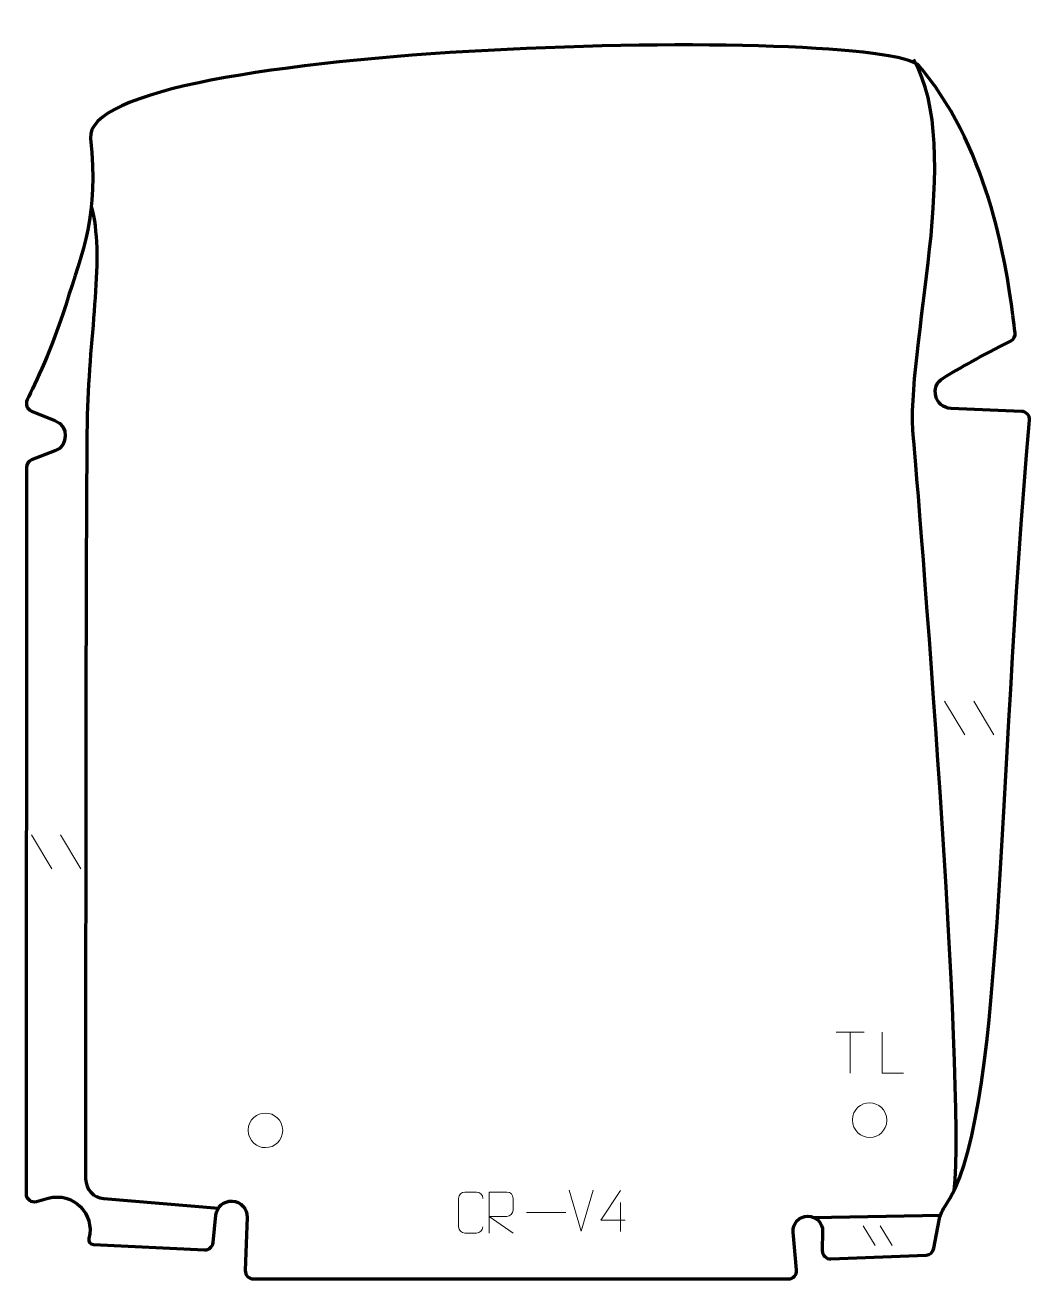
# Model space of a CAD drawing. Header units: millimetres. Extents: x -306 to 306, y -421 to 342.
import ezdxf

# ---------------------------------------------------------------- set-up
doc = ezdxf.new("R2010")
doc.units = ezdxf.units.MM
doc.header["$MEASUREMENT"] = 0
for name, color, linetype in [('layer 1', 7, 'Continuous'), ('layer 2', 7, 'Continuous'), ('layer 3', 7, 'Continuous')]:
    doc.layers.add(name, color=color, linetype=linetype)

msp = doc.modelspace()

# ---------------------------------------------------------------- linework, layer by layer
at = {"layer": 'layer 1', "color": 250, "lineweight": 9}
for points in [[(253.734, -69.6892), (253.734, -69.6892), (266.0983, -90.2335), (266.0983, -90.2335)], [(271.4639, -69.6892), (271.4639, -69.6892), (283.8282, -90.2335), (283.8282, -90.2335)], [(-302.1952, -151.1629), (-302.1952, -151.1629), (-289.8309, -171.7072), (-289.8309, -171.7072)], [(-284.4653, -151.1629), (-284.4653, -151.1629), (-272.101, -171.7072), (-272.101, -171.7072)], [(187.8025, -271.2156), (187.8025, -271.2156), (204.7897, -271.2156), (204.7897, -271.2156)], [(196.2963, -296.1456), (196.2963, -296.1456), (196.2963, -271.1921), (196.2963, -271.1921)], [(32.5365, -392.3833), (32.5365, -392.3833), (25.2147, -367.4297), (25.2147, -367.4297)], [(39.8584, -367.4297), (39.8584, -367.4297), (32.5366, -392.3833), (32.5366, -392.3833)], [(-0.9014, -381.0354), (-0.9014, -381.0354), (23.0766, -381.0354), (23.0766, -381.0354)], [(56.3972, -374.9347), (56.3972, -374.9347), (56.3972, -392.5994), (56.3972, -392.5994)], [(204.2243, -389.1712), (204.2243, -389.1712), (211.4621, -401.1974), (211.4621, -401.1974)], [(214.603, -389.1712), (214.603, -389.1712), (221.8408, -401.1974), (221.8408, -401.1974)]]:
    msp.add_open_spline(points, degree=3, dxfattribs=at)
for points, knots in [([(228.7921, -296.1457), (228.7921, -296.1457), (215.843, -296.1457), (215.843, -296.1457), (215.843, -296.1457), (215.843, -296.1457), (215.843, -271.1921), (215.843, -271.1921)], [0, 0, 0, 0, 0.33333333, 0.33333333, 0.33333333, 0.33333333, 1, 1, 1, 1]), ([(-170.2223, -330.9235), (-170.1516, -324.2831), (-164.8776, -320.4371), (-159.7223, -320.5341), (-159.7223, -320.5341), (-154.567, -320.4371), (-149.293, -324.5005), (-149.2223, -331.1409), (-149.2223, -331.1409), (-149.5925, -337.4702), (-154.0344, -341.5009), (-159.7223, -341.5303), (-159.7223, -341.5303), (-164.8776, -341.6273), (-170.1516, -337.5639), (-170.2223, -330.9235)], [0, 0, 0, 0, 0.2, 0.2, 0.2, 0.2, 0.4, 0.4, 0.4, 0.4, 0.6, 0.6, 0.6, 0.6, 1, 1, 1, 1]), ([(197.6169, -324.7055), (197.6876, -318.0651), (202.9616, -314.2191), (208.1169, -314.3161), (208.1169, -314.3161), (213.2722, -314.2191), (218.5462, -318.2825), (218.6169, -324.9229), (218.6169, -324.9229), (218.2467, -331.2522), (213.8048, -335.2829), (208.1169, -335.3123), (208.1169, -335.3123), (202.9616, -335.4093), (197.6876, -331.3459), (197.6169, -324.7055)], [0, 0, 0, 0, 0.2, 0.2, 0.2, 0.2, 0.4, 0.4, 0.4, 0.4, 0.6, 0.6, 0.6, 0.6, 1, 1, 1, 1]), ([(-27.329, -389.745), (-27.4688, -392.0684), (-29.146, -393.548), (-31.2937, -393.5588), (-31.2937, -393.5588), (-33.6256, -393.5584), (-35.9575, -393.5584), (-38.289, -393.5588), (-38.289, -393.5588), (-40.214, -393.6642), (-42.1861, -391.7797), (-42.1749, -389.7624), (-42.1749, -389.7624), (-42.1745, -383.9923), (-42.1745, -378.2226), (-42.1749, -372.4533), (-42.1749, -372.4533), (-42.1707, -370.3152), (-40.424, -368.596), (-38.2716, -368.6095), (-38.2716, -368.6095), (-35.9459, -368.6095), (-33.6198, -368.6095), (-31.2937, -368.6095), (-31.2937, -368.6095), (-29.3471, -368.574), (-27.3557, -370.0655), (-27.329, -372.5031)], [0, 0, 0, 0, 0.125, 0.125, 0.125, 0.125, 0.25, 0.25, 0.25, 0.25, 0.375, 0.375, 0.375, 0.375, 0.5, 0.5, 0.5, 0.5, 0.625, 0.625, 0.625, 0.625, 0.75, 0.75, 0.75, 0.75, 1, 1, 1, 1]), ([(-23.6253, -393.5593), (-23.6253, -393.5593), (-23.6253, -368.6058), (-23.6253, -368.6058), (-23.6253, -368.6058), (-20.0305, -368.6058), (-16.435, -368.6058), (-12.8398, -368.6058), (-12.8398, -368.6058), (-10.5145, -368.6435), (-8.9572, -370.1335), (-8.9613, -372.4999), (-8.9613, -372.4999), (-8.9617, -374.5354), (-8.9617, -377.5948), (-8.9613, -379.6308), (-8.9613, -379.6308), (-8.9678, -381.5063), (-10.7801, -383.4481), (-12.7896, -383.4672), (-12.7896, -383.4672), (-12.7896, -383.4672), (-23.6253, -383.4672), (-23.6253, -383.4672), (-23.6253, -383.4672), (-23.6253, -383.4672), (-8.9706, -393.5593), (-8.9706, -393.5593)], [0, 0, 0, 0, 0.125, 0.125, 0.125, 0.125, 0.25, 0.25, 0.25, 0.25, 0.375, 0.375, 0.375, 0.375, 0.5, 0.5, 0.5, 0.5, 0.625, 0.625, 0.625, 0.625, 0.75, 0.75, 0.75, 0.75, 1, 1, 1, 1]), ([(59.3413, -385.6958), (59.3413, -385.6958), (44.5196, -385.6958), (44.5196, -385.6958), (44.5196, -385.6958), (44.5196, -385.6958), (56.3972, -367.6253), (56.3972, -367.6253)], [0, 0, 0, 0, 0.33333333, 0.33333333, 0.33333333, 0.33333333, 1, 1, 1, 1])]:
    msp.add_open_spline(points, degree=3, knots=knots, dxfattribs=at)
at = {"layer": 'layer 2', "color": 230, "lineweight": 200}
msp.add_open_spline([(-305.4708, -369.5508), (-305.4708, -369.5508), (-305.2761, 72.4928), (-305.2761, 72.4928), (-305.2761, 72.4928), (-305.275, 74.5555), (-304.0075, 76.4061), (-302.0838, 77.1523), (-302.0838, 77.1523), (-302.0838, 77.1523), (-287.9748, 82.6246), (-287.9748, 82.6246), (-287.9748, 82.6246), (-279.5014, 85.9111), (-279.451, 97.8819), (-287.8958, 101.2399), (-287.8958, 101.2399), (-287.8958, 101.2399), (-302.1575, 106.9111), (-302.1575, 106.9111), (-302.1575, 106.9111), (-304.8788, 107.9935), (-306.0913, 111.1703), (-304.7836, 113.7907), (-304.7836, 113.7907), (-300.0454, 123.2836), (-289.4656, 145.66), (-281.3687, 171.4179), (-281.3687, 171.4179), (-270.6111, 205.64), (-261.4469, 225.9346), (-266.2281, 272.8903), (-266.2281, 272.8903), (-272.2723, 332.249), (217.0502, 341.9586), (238.3055, 316.9793), (238.3055, 316.9793), (242.9457, 311.5262), (247.2072, 305.8142), (251.1224, 299.9231), (251.1224, 299.9231), (286.7758, 246.2776), (293.7294, 177.7775), (296.6806, 154.6378), (296.6806, 154.6378), (296.9497, 152.5293), (295.8561, 150.4828), (293.9557, 149.5306), (293.9557, 149.5306), (276.0596, 140.5644), (262.6929, 133.0535), (252.8589, 127.0594), (252.8589, 127.0594), (244.4148, 121.9124), (247.7799, 108.9376), (257.6612, 108.5326), (257.6612, 108.5326), (257.6612, 108.5326), (300.6772, 106.7701), (300.6772, 106.7701), (300.6772, 106.7701), (303.5301, 106.6533), (305.7032, 104.174), (305.4517, 101.3299), (305.4517, 101.3299), (285.3179, -126.3998), (290.1954, -326.5299), (253.7359, -377.8171), (253.7359, -377.8171), (252.0683, -380.1624), (250.9715, -382.8643), (250.4483, -385.6943), (250.4483, -385.6943), (250.4483, -385.6943), (247.2769, -402.8527), (247.2769, -402.8527), (247.2769, -402.8527), (246.8528, -405.1471), (244.8981, -406.8433), (242.5669, -406.9396), (242.5669, -406.9396), (242.5669, -406.9396), (184.505, -409.3417), (184.505, -409.3417), (184.505, -409.3417), (181.6344, -409.4602), (179.2546, -407.1414), (179.299, -404.2684), (179.299, -404.2684), (179.299, -404.2684), (179.4821, -392.421), (179.4821, -392.421), (179.4821, -392.421), (179.5597, -387.4049), (175.5148, -383.2968), (170.4983, -383.2968), (170.4983, -383.2968), (165.2218, -383.2968), (161.0809, -387.8222), (161.5483, -393.0779), (161.5483, -393.0779), (161.5483, -393.0779), (163.5923, -416.055), (163.5923, -416.055), (163.5923, -416.055), (163.8527, -418.9799), (161.5483, -421.4984), (158.6122, -421.4984), (158.6122, -421.4984), (158.6122, -421.4984), (-167.026, -421.4984), (-167.026, -421.4984), (-167.026, -421.4984), (-169.8538, -421.4984), (-172.119, -419.1549), (-172.0231, -416.3288), (-172.0231, -416.3288), (-172.0231, -416.3288), (-170.9242, -383.9487), (-170.9242, -383.9487), (-170.9242, -383.9487), (-170.7474, -378.7396), (-174.8005, -374.3602), (-180.0078, -374.1341), (-180.0078, -374.1341), (-185.0233, -373.9164), (-189.3427, -377.6379), (-189.869, -382.6304), (-189.869, -382.6304), (-189.869, -382.6304), (-191.6255, -399.297), (-191.6255, -399.297), (-191.6255, -399.297), (-191.9032, -401.9312), (-194.187, -403.892), (-196.8332, -403.7674), (-196.8332, -403.7674), (-196.8332, -403.7674), (-264.4759, -400.5843), (-264.4759, -400.5843), (-264.4759, -400.5843), (-266.4014, -400.4937), (-267.7518, -398.6483), (-267.2558, -396.7856), (-267.2558, -396.7856), (-263.2757, -381.8398), (-277.0404, -368.2261), (-291.9414, -372.3702), (-291.9414, -372.3702), (-291.9414, -372.3702), (-299.131, -374.3701), (-299.131, -374.3701), (-299.131, -374.3701), (-302.318, -375.2566), (-305.4722, -372.8588), (-305.4708, -369.5508)], degree=3, knots=[0, 0, 0, 0, 0.025, 0.025, 0.025, 0.025, 0.05, 0.05, 0.05, 0.05, 0.075, 0.075, 0.075, 0.075, 0.1, 0.1, 0.1, 0.1, 0.125, 0.125, 0.125, 0.125, 0.15, 0.15, 0.15, 0.15, 0.175, 0.175, 0.175, 0.175, 0.2, 0.2, 0.2, 0.2, 0.225, 0.225, 0.225, 0.225, 0.25, 0.25, 0.25, 0.25, 0.275, 0.275, 0.275, 0.275, 0.3, 0.3, 0.3, 0.3, 0.325, 0.325, 0.325, 0.325, 0.35, 0.35, 0.35, 0.35, 0.375, 0.375, 0.375, 0.375, 0.4, 0.4, 0.4, 0.4, 0.425, 0.425, 0.425, 0.425, 0.45, 0.45, 0.45, 0.45, 0.475, 0.475, 0.475, 0.475, 0.5, 0.5, 0.5, 0.5, 0.525, 0.525, 0.525, 0.525, 0.55, 0.55, 0.55, 0.55, 0.575, 0.575, 0.575, 0.575, 0.6, 0.6, 0.6, 0.6, 0.625, 0.625, 0.625, 0.625, 0.65, 0.65, 0.65, 0.65, 0.675, 0.675, 0.675, 0.675, 0.7, 0.7, 0.7, 0.7, 0.725, 0.725, 0.725, 0.725, 0.75, 0.75, 0.75, 0.75, 0.775, 0.775, 0.775, 0.775, 0.8, 0.8, 0.8, 0.8, 0.825, 0.825, 0.825, 0.825, 0.85, 0.85, 0.85, 0.85, 0.875, 0.875, 0.875, 0.875, 0.9, 0.9, 0.9, 0.9, 0.925, 0.925, 0.925, 0.925, 0.95, 0.95, 0.95, 0.95, 1, 1, 1, 1], dxfattribs=at)
at = {"layer": 'layer 3', "color": 142, "lineweight": 200}
for points, knots in [([(259.5191, -367.7449), (267.071, -303.6938), (237.48, 63.3344), (234.7982, 90.1543), (234.7982, 90.1543), (229.4194, 143.9427), (266.4734, 267.3051), (234.7982, 320.9698)], [0, 0, 0, 0, 0.33333333, 0.33333333, 0.33333333, 0.33333333, 1, 1, 1, 1]), ([(-265.8224, 231.4811), (-257.4626, 202.3127), (-267.025, 154.8993), (-268.2202, 104.697), (-268.2202, 104.697), (-269.3011, 59.3015), (-269.2387, -293.4848), (-269.2168, -360.6233), (-269.2168, -360.6233), (-269.2147, -366.8547), (-264.4434, -372.0445), (-258.2345, -372.5729), (-258.2345, -372.5729), (-258.2345, -372.5729), (-188.4289, -378.5158), (-188.4289, -378.5158)], [0, 0, 0, 0, 0.2, 0.2, 0.2, 0.2, 0.4, 0.4, 0.4, 0.4, 0.6, 0.6, 0.6, 0.6, 1, 1, 1, 1])]:
    msp.add_open_spline(points, degree=3, knots=knots, dxfattribs=at)
msp.add_open_spline([(173.988, -384.0005), (173.988, -384.0005), (251.2414, -382.6872), (251.2414, -382.6872)], degree=3, dxfattribs=at)

doc.saveas('drawing.dxf')
